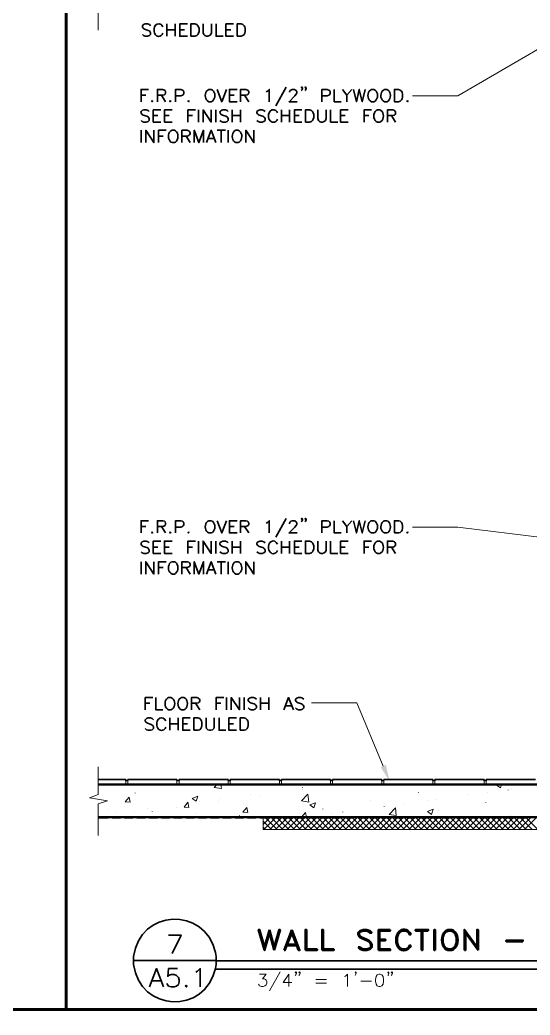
# Model space of a CAD drawing. Header units: inches. Extents: x 5 to 516, y -193 to 129.
# Drawn here: x 28.54 to 33.73, y -193.24 to -183.11 of the extents above; entities that cross this region are included whole.
import ezdxf

# ---------------------------------------------------------------- set-up
doc = ezdxf.new("R2010")
doc.units = ezdxf.units.IN
doc.header["$MEASUREMENT"] = 0
doc.layers.add('PDF7_Geometry', color=7, linetype='Continuous')
doc.layers.add('PDF7_Solid Fills', color=7, linetype='Continuous')

msp = doc.modelspace()

# ---------------------------------------------------------------- linework, layer by layer
at = {"layer": 'PDF7_Geometry', "lineweight": 15}
for points in [[(29.0124403, -193.1846735), (29.0124403, -170.736893)], [(29.3402172, -183.2168948), (29.3402172, -178.6735612), (29.4346616, -178.6446723), (29.2502172, -178.6113389), (29.3402172, -178.5791166), (29.3402172, -176.1846722)], [(34.7913285, -182.8402276), (32.9991061, -183.8857832), (32.537995, -183.8857832)], [(34.7691071, -188.4935619), (32.999107, -188.2757841), (32.5379958, -188.2757841)], [(32.240217, -190.7068955), (31.9713281, -190.062451), (31.5102169, -190.062451)], [(29.3402172, -191.4135623), (29.3402172, -191.09134), (29.4346616, -191.06134), (29.2502172, -191.0291178), (29.3402172, -190.9968956), (29.3402172, -190.7157845)], [(29.6202171, -190.8546732), (29.6202171, -190.8946732)], [(29.6413285, -190.8546732), (29.6413285, -190.8946732)], [(30.1413285, -190.8546732), (30.1413285, -190.8946732)], [(30.1624399, -190.8546732), (30.1624399, -190.8946732)], [(30.2024406, -190.8968954), (30.2024406, -190.8957843)], [(30.5946635, -190.9346732), (30.520219, -190.9235621), (30.5468857, -190.8946732)], [(30.5946638, -190.9346734), (30.5891083, -190.8946734)], [(30.66244, -190.8546732), (30.66244, -190.8946732)], [(30.6835514, -190.8546732), (30.6835514, -190.8946732)], [(31.1835514, -190.8546732), (31.1835514, -190.8946732)], [(31.2035506, -190.8546732), (31.2035506, -190.8946732)], [(31.6291058, -190.8991178), (31.6291058, -190.8980067)], [(31.7035506, -190.8546732), (31.7035506, -190.8946732)], [(31.724662, -190.8546732), (31.724662, -190.8946732)], [(31.8402174, -190.8968954), (31.8402174, -190.8957843)], [(32.224662, -190.8546732), (32.224662, -190.8946732)], [(32.2457734, -190.8546732), (32.2457734, -190.8946732)], [(32.7457735, -190.8546732), (32.7457735, -190.8946732)], [(32.7668849, -190.8546732), (32.7668849, -190.8946732)], [(33.2668849, -190.8546732), (33.2668849, -190.8946732)], [(33.2879963, -190.8546732), (33.2879963, -190.8946732)], [(33.4324399, -190.9291178), (33.3913288, -190.9002289), (33.4057733, -190.8946733)], [(33.4324416, -190.9291177), (33.4435527, -190.8946733)], [(33.610219, -190.8957844), (33.610219, -190.8946732)], [(29.7168855, -190.9813401), (29.7168855, -190.980229)], [(29.7202176, -190.9057845), (29.7202176, -190.9046734)], [(30.8935507, -190.9957845), (30.8935507, -190.9946734)], [(31.4835524, -191.0724511), (31.409108, -191.06134), (31.4746635, -190.9935622)], [(31.4191064, -190.9502288), (31.4191064, -190.9491177)], [(31.4202186, -190.9268956), (31.4202186, -190.9257845)], [(31.4835528, -191.0724512), (31.4746639, -190.9935623)], [(32.597996, -190.9780066), (32.597996, -190.9768955)], [(33.1124411, -191.0002288), (33.1124411, -190.9991177)], [(33.3024413, -190.9791177), (33.3024413, -190.9780066)], [(33.5113307, -190.9513399), (33.5113307, -190.9502288)], [(33.5446627, -190.9380066), (33.5446627, -190.9368954)], [(29.6657729, -191.0757846), (29.6157729, -191.0713401), (29.6557729, -191.0235623)], [(29.6657742, -191.0757844), (29.6557742, -191.0235622)], [(30.2635512, -191.1280066), (30.2135512, -191.1235622), (30.2535512, -191.0757844)], [(30.2635503, -191.1280068), (30.2535503, -191.0757845)], [(30.3691072, -191.0646734), (30.3691072, -191.0635623)], [(30.5591074, -191.0713401), (30.5591074, -191.070229)], [(30.5779967, -191.0368957), (30.5779967, -191.0357846)], [(30.9913291, -191.0091179), (30.9913291, -191.0080068)], [(31.5346635, -191.1302289), (31.4924413, -191.1024511), (31.5513302, -191.0802289)], [(31.5346618, -191.1302289), (31.5513285, -191.0802289)], [(32.112441, -191.06134), (32.112441, -191.0602289)], [(32.4602193, -191.0891177), (32.4602193, -191.0880066)], [(32.6913301, -191.0535622), (32.6913301, -191.0524511)], [(32.7757734, -191.0480066), (32.7757734, -191.0468955)], [(33.2846619, -191.0768955), (33.2846619, -191.0757843)], [(29.443552, -191.1524511), (29.443552, -191.1513399)], [(29.5268853, -191.1757846), (29.5268853, -191.1746735)], [(29.7102191, -191.1835623), (29.7102191, -191.1824512)], [(29.8435516, -191.1346734), (29.8435516, -191.1335623)], [(29.8891064, -191.17134), (29.8891064, -191.1702289)], [(30.1379965, -191.1246733), (30.1379965, -191.1235622)], [(30.3335509, -191.190229), (30.3335509, -191.1891179)], [(30.8613296, -191.180229), (30.8113296, -191.1757846), (30.8524407, -191.1280068)], [(30.8613287, -191.1802288), (30.8524398, -191.1280066)], [(31.409108, -191.2280066), (31.4502191, -191.1802289)], [(31.4579949, -191.2280066), (31.4502171, -191.1802289)], [(31.6268859, -191.1446733), (31.6268859, -191.1435622)], [(31.724662, -191.1857844), (31.724662, -191.1846733)], [(31.8302189, -191.1746732), (31.8302189, -191.1735621)], [(32.2513299, -191.1168955), (32.2513299, -191.1157844)], [(32.2635505, -191.112451), (32.2635505, -191.1113399)], [(32.3735513, -191.2102289), (32.2991069, -191.1991178), (32.3635513, -191.13134)], [(32.3735517, -191.210229), (32.3635517, -191.1313401)], [(32.7324401, -191.1980068), (32.6902179, -191.1691179), (32.7491068, -191.1468957)], [(32.7324407, -191.1980067), (32.7491073, -191.1468956)], [(32.797997, -191.1602288), (32.797997, -191.1591177)], [(29.3402172, -191.2380068), (29.4424394, -191.2380068)], [(29.4835526, -191.2380068), (29.566886, -191.2380068)], [(29.6091065, -191.2380068), (29.6924398, -191.2380068)], [(29.7335526, -191.2380068), (29.816886, -191.2380068)], [(29.8591065, -191.2380068), (29.9424398, -191.2380068)], [(29.9835527, -191.2380068), (30.066886, -191.2380068)], [(30.1091065, -191.2380068), (30.1924398, -191.2380068)], [(30.2335527, -191.2380068), (30.316886, -191.2380068)], [(30.3591065, -191.2380068), (30.4424399, -191.2380068)], [(30.4835527, -191.2380068), (30.566886, -191.2380068)], [(30.6091065, -191.2380068), (30.6924399, -191.2380068)], [(30.7335527, -191.2380068), (30.8168861, -191.2380068)], [(30.7791075, -191.2091177), (30.7791075, -191.2080066)], [(30.8591066, -191.2380068), (30.9424399, -191.2380068)], [(30.9835527, -191.2380068), (31.0668861, -191.2380068)], [(31.0179946, -191.2435621), (31.0235502, -191.2380066)], [(31.0179946, -191.3024512), (31.0824391, -191.2380067)], [(34.8513283, -192.1713401), (34.8513283, -191.3524511), (31.0179946, -191.3524511), (31.0179946, -191.2380067)], [(31.1024402, -191.3524511), (31.0179957, -191.2680067)], [(31.0268854, -191.3524511), (31.1413299, -191.2380067)], [(31.1613301, -191.3524511), (31.0468856, -191.2380067)], [(31.0857731, -191.3524511), (31.2002175, -191.2380067)], [(31.2202177, -191.3524511), (31.1057732, -191.2380067)], [(31.1091066, -191.2380068), (31.1924399, -191.2380068)], [(31.144663, -191.3524511), (31.2591074, -191.2380067)], [(31.2791076, -191.3524511), (31.1646631, -191.2380067)], [(31.2035506, -191.3524511), (31.317995, -191.2380067)], [(31.3379952, -191.3524511), (31.2235508, -191.2380067)], [(31.2335528, -191.2380068), (31.3168861, -191.2380068)], [(31.2624405, -191.3524511), (31.3768849, -191.2380067)], [(31.3968851, -191.3524511), (31.2824407, -191.2380067)], [(31.3213304, -191.3524511), (31.4357748, -191.2380067)], [(31.455775, -191.3524511), (31.3413305, -191.2380067)], [(31.3591066, -191.2380068), (31.4424399, -191.2380068)], [(31.380218, -191.3524511), (31.4946624, -191.2380067)], [(31.5146626, -191.3524511), (31.4002182, -191.2380067)], [(31.4391079, -191.3524511), (31.5535523, -191.2380067)], [(31.5735502, -191.3524511), (31.4591058, -191.2380067)], [(31.4835528, -191.2380068), (31.5668861, -191.2380068)], [(31.4979955, -191.3524511), (31.61244, -191.2380067)], [(31.6324401, -191.3524511), (31.5179957, -191.2380067)], [(31.5568854, -191.3524511), (31.6713298, -191.2380067)], [(31.69133, -191.3524511), (31.5768856, -191.2380067)], [(31.6091066, -191.2380068), (31.69244, -191.2380068)], [(31.615773, -191.3524511), (31.7302175, -191.2380067)], [(31.7502177, -191.3524511), (31.6357732, -191.2380067)], [(31.6746629, -191.3524511), (31.7891074, -191.2380067)], [(31.8091075, -191.3524511), (31.6946631, -191.2380067)], [(31.7335528, -191.3524511), (31.8491084, -191.2380067)], [(31.7335528, -191.2380068), (31.8168861, -191.2380068)], [(31.8679952, -191.3524511), (31.7535507, -191.2380067)], [(31.7924404, -191.3524511), (31.907996, -191.2380067)], [(31.9268851, -191.3524511), (31.8124406, -191.2380067)], [(31.851328, -191.3524511), (31.9668836, -191.2380067)], [(31.8591066, -191.2380068), (31.94244, -191.2380068)], [(31.9857727, -191.3524511), (31.8713282, -191.2380067)], [(31.9102179, -191.3524511), (32.0257735, -191.2380067)], [(32.0446626, -191.3524511), (31.9302181, -191.2380067)], [(31.9691078, -191.3524511), (32.0846634, -191.2380067)], [(31.9835528, -191.2380068), (32.0668862, -191.2380068)], [(32.1035525, -191.3524511), (31.989108, -191.2380067)], [(32.0291076, -191.3524511), (32.1435521, -191.2380067)], [(32.1624401, -191.3524511), (32.0479956, -191.2380067)], [(32.0879953, -191.3524511), (32.2024397, -191.2380067)], [(32.22133, -191.3524511), (32.1068855, -191.2380067)], [(32.1091067, -191.2380068), (32.19244, -191.2380068)], [(32.1468852, -191.3524511), (32.2613296, -191.2380067)], [(32.2802176, -191.3524511), (32.1657732, -191.2380067)], [(32.2057751, -191.3524511), (32.3202195, -191.2380067)], [(32.3402174, -191.3524511), (32.2246619, -191.2380067)], [(32.2335528, -191.2380068), (32.3168862, -191.2380068)], [(32.2646627, -191.3524511), (32.3791071, -191.2380067)], [(32.3991073, -191.3524511), (32.2835518, -191.2380067)], [(32.3235503, -191.3524511), (32.4379948, -191.2380067)], [(32.4579949, -191.3524511), (32.4291061, -191.3246733), (32.3424394, -191.2380067)], [(32.3591067, -191.2380068), (32.44244, -191.2380068)], [(32.3824402, -191.3524511), (32.4968847, -191.2380067)], [(32.5168848, -191.3524511), (32.429107, -191.2657844), (32.4013293, -191.2380067)], [(32.4413301, -191.3524511), (32.5557745, -191.2380067)], [(32.5757747, -191.3524511), (32.4602192, -191.2380067)], [(32.4835529, -191.2380068), (32.5668862, -191.2380068)], [(32.5002177, -191.3524511), (32.6146622, -191.2380067)], [(32.6346623, -191.3524511), (32.5202179, -191.2380067)], [(32.5591076, -191.3524511), (32.6735521, -191.2380067)], [(32.6935522, -191.3524511), (32.6791078, -191.3391178), (32.5791078, -191.2380067)], [(32.6091067, -191.2380068), (32.69244, -191.2380068)], [(32.6179952, -191.3524511), (32.7324397, -191.2380067)], [(32.7524399, -191.3524511), (32.6791065, -191.2802289), (32.6379954, -191.2380067)], [(32.6768851, -191.3524511), (32.7913296, -191.2380067)], [(32.8113298, -191.3524511), (32.6968853, -191.2380067)], [(32.7335529, -191.2380068), (32.8179973, -191.2380068)], [(32.7357727, -191.3524511), (32.8502172, -191.2380067)], [(32.8702174, -191.3524511), (32.7557729, -191.2380067)], [(32.7946626, -191.3524511), (32.9091071, -191.2380067)], [(32.9291073, -191.3524511), (32.8146628, -191.2380067)], [(32.8535525, -191.3524511), (32.967997, -191.2380067)], [(32.8591067, -191.2380068), (32.9424401, -191.2380068)], [(32.9879972, -191.3524511), (32.8735527, -191.2380067)], [(32.9124401, -191.3524511), (33.0268846, -191.2380067)], [(33.0468848, -191.3524511), (32.9324403, -191.2380067)], [(32.97133, -191.3524511), (33.0857745, -191.2380067)], [(32.9846628, -191.2380068), (33.0679962, -191.2380068)], [(33.1057747, -191.3524511), (32.9913302, -191.2380067)], [(33.0302177, -191.3524511), (33.1446621, -191.2380067)], [(33.1646623, -191.3524511), (33.0502178, -191.2380067)], [(33.0891076, -191.3524511), (33.203552, -191.2380067)], [(33.1091067, -191.2380068), (33.1924401, -191.2380068)], [(33.2235522, -191.3524511), (33.1091077, -191.2380067)], [(33.1479952, -191.3524511), (33.2635507, -191.2380067)], [(33.2824398, -191.3524511), (33.1679954, -191.2380067)], [(33.2068851, -191.3524511), (33.3224406, -191.2380067)], [(33.3413297, -191.3524511), (33.2268853, -191.2380067)], [(33.2346628, -191.2380068), (33.3179962, -191.2380068)], [(33.265775, -191.3524511), (33.3813305, -191.2380067)], [(33.4002196, -191.3524511), (33.2857751, -191.2380067)], [(33.3246626, -191.3524511), (33.4402181, -191.2380067)], [(33.4591072, -191.3524511), (33.3446628, -191.2380067)], [(33.3591068, -191.2380068), (33.4424401, -191.2380068)], [(33.3835525, -191.3524511), (33.499108, -191.2380067)], [(33.5179948, -191.3524511), (33.4035504, -191.2380067)], [(33.4435523, -191.3524511), (33.5579968, -191.2380067)], [(33.5768847, -191.3524511), (33.4624403, -191.2380067)], [(33.4846629, -191.2380068), (33.5679962, -191.2380068)], [(33.5024399, -191.3524511), (33.6168844, -191.2380067)], [(33.6357746, -191.3524511), (33.5213302, -191.2380067)], [(33.534662, -191.2146733), (33.534662, -191.2135622)], [(33.5613298, -191.3524511), (33.6757743, -191.2380067)], [(33.6946623, -191.3524511), (33.5802178, -191.2380067)], [(33.6091068, -191.2380068), (33.6924401, -191.2380068)], [(33.6202174, -191.3524511), (33.7346619, -191.2380067)], [(33.7546621, -191.3524511), (33.6391065, -191.2380067)], [(33.6791073, -191.3524511), (33.7935518, -191.2380067)], [(33.813552, -191.3524511), (33.6979964, -191.2380067)], [(31.0435526, -191.3524511), (31.017997, -191.3268956)], [(31.19133, -192.8013402), (31.0835522, -192.9924514)], [(31.3579967, -192.8080069), (31.35133, -192.8135625), (31.3457744, -192.8080069), (31.35133, -192.8013402), (31.3579967, -192.8080069), (31.3579967, -192.819118), (31.35133, -192.8313402), (31.3457744, -192.8368958)], [(31.3935508, -192.8080069), (31.3879952, -192.8135625), (31.3813286, -192.8080069), (31.3879952, -192.8013402), (31.3935508, -192.8080069), (31.3935508, -192.819118), (31.3879952, -192.8313402), (31.3813286, -192.8368958)], [(31.9646636, -192.8080069), (31.959108, -192.8135625), (31.9535524, -192.8080069), (31.959108, -192.8013402), (31.9646636, -192.8080069), (31.9646636, -192.819118), (31.959108, -192.8313402), (31.9535524, -192.8368958)], [(32.2979969, -192.8080069), (32.2924414, -192.8135625), (32.2868858, -192.8080069), (32.2924414, -192.8013402), (32.2979969, -192.8080069), (32.2979969, -192.819118), (32.2924414, -192.8313402), (32.2868858, -192.8368958)], [(32.333551, -192.8080069), (32.3279955, -192.8135625), (32.3224399, -192.8080069), (32.3279955, -192.8013402), (32.333551, -192.8080069), (32.333551, -192.819118), (32.3279955, -192.8313402), (32.3224399, -192.8368958)], [(30.9824405, -192.8257845), (31.0479961, -192.8257845), (31.0124405, -192.8724512), (31.0302183, -192.8724512), (31.0424405, -192.8791179), (31.0479961, -192.8846734), (31.0546628, -192.9024512), (31.0546628, -192.9146734), (31.0479961, -192.9324512), (31.036885, -192.9446734), (31.0179961, -192.950229), (31.0002183, -192.950229), (30.9824405, -192.9446734), (30.976885, -192.9380068), (30.9713294, -192.9268956)], [(31.2802175, -192.950229), (31.2802175, -192.8257845), (31.2213286, -192.9091179), (31.3102175, -192.9091179)], [(31.5546633, -192.879118), (31.6613299, -192.879118)], [(31.5546633, -192.9146735), (31.6613299, -192.9146735)], [(31.8457738, -192.849118), (31.8579961, -192.8435625), (31.8757739, -192.8257847), (31.8757739, -192.9502292)], [(32.0124405, -192.8968956), (32.1202183, -192.8968956)]]:
    msp.add_lwpolyline(points, dxfattribs=at)
at = {"layer": 'PDF7_Geometry', "lineweight": 60}
msp.add_lwpolyline([(29.0124403, -193.1846747), (29.0124403, -170.7368941)], close=True, dxfattribs=at)
at = {"layer": 'PDF7_Geometry', "lineweight": 35}
for points in [[(29.8724415, -183.172451), (29.8602193, -183.1602288), (29.8424415, -183.1546732), (29.8179971, -183.1546732), (29.8002193, -183.1602288), (29.7891082, -183.172451), (29.7891082, -183.1835621), (29.7946637, -183.1957843), (29.8002193, -183.2013399), (29.8124415, -183.2080066), (29.8479971, -183.2202288), (29.8602193, -183.2257843), (29.8657749, -183.2313399), (29.8724415, -183.2435621), (29.8724415, -183.2613399), (29.8602193, -183.2735621), (29.8424415, -183.2791177), (29.8179971, -183.2791177), (29.8002193, -183.2735621), (29.7891082, -183.2613399)], [(29.9135521, -183.1835617), (29.9079965, -183.2013394), (29.9079965, -183.2313395)], [(29.9968854, -183.1835617), (29.9913299, -183.1724506), (29.9791077, -183.1602283)], [(30.0391082, -183.1546728), (30.0391082, -183.2791173)], [(30.1224416, -183.1546728), (30.1224416, -183.2791173)], [(30.2468852, -183.2791167), (30.1702185, -183.2791167), (30.1702185, -183.1546723), (30.2468852, -183.1546723)], [(30.4079957, -183.1546728), (30.4079957, -183.2435617), (30.4135512, -183.2613395), (30.4257735, -183.2735617), (30.4435512, -183.2791173), (30.4557735, -183.2791173), (30.4735512, -183.2735617), (30.4857735, -183.2613395), (30.491329, -183.2435617), (30.491329, -183.1546728)], [(30.5391083, -183.1546728), (30.5391083, -183.2791173), (30.6102194, -183.2791173)], [(30.7179964, -183.2791167), (30.6402186, -183.2791167), (30.6402186, -183.1546723), (30.7179964, -183.1546723)], [(29.9791077, -183.2735617), (29.9913299, -183.2613395), (29.9968854, -183.2491172)], [(30.0391082, -183.2135616), (30.1224416, -183.2135616)], [(30.1702185, -183.2135616), (30.2168852, -183.2135616)], [(30.6402186, -183.2135616), (30.6879964, -183.2135616)], [(31.2524397, -183.796895), (31.1457731, -183.986895)], [(31.4191064, -183.8024503), (31.4135509, -183.809117), (31.4068842, -183.8024503), (31.4135509, -183.7968947), (31.4191064, -183.8024503), (31.4191064, -183.8146725), (31.4135509, -183.8268947), (31.4068842, -183.8324503)], [(31.4546628, -183.8024503), (31.4491072, -183.809117), (31.4435517, -183.8024503), (31.4491072, -183.7968947), (31.4546628, -183.8024503), (31.4546628, -183.8146725), (31.4491072, -183.8268947), (31.4435517, -183.8324503)], [(29.7757731, -183.9457835), (29.7757731, -183.8202279), (29.8524398, -183.8202279)], [(29.7757731, -183.8802283), (29.8235509, -183.8802283)], [(29.9424398, -183.9457835), (29.9424398, -183.8202279), (29.9957732, -183.8202279), (30.0135509, -183.8268946), (30.0202176, -183.8324501), (30.0257732, -183.8446723), (30.0257732, -183.8557834), (30.0202176, -183.8680057), (30.0135509, -183.8746723), (29.9957732, -183.8802279), (29.9424398, -183.8802279)], [(29.9835527, -183.8802283), (30.0257749, -183.9457839)], [(30.1268858, -183.9457835), (30.1268858, -183.8202279), (30.1802192, -183.8202279), (30.1979969, -183.8268946), (30.2046636, -183.8324501), (30.2102192, -183.8446723), (30.2102192, -183.8624501), (30.2046636, -183.8746723), (30.1979969, -183.8802279), (30.1802192, -183.8857835), (30.1268858, -183.8857835)], [(30.5024411, -183.8268951), (30.4902189, -183.8202285), (30.4668856, -183.8202285), (30.4546633, -183.8268951), (30.4424411, -183.8380063)], [(30.5502189, -183.8202285), (30.5968856, -183.945784), (30.6446634, -183.8202285)], [(30.7524406, -183.9457835), (30.6746628, -183.9457835), (30.6746628, -183.8202279), (30.7524406, -183.8202279)], [(30.6746628, -183.8802283), (30.7224406, -183.8802283)], [(30.7879961, -183.9457835), (30.7879961, -183.8202279), (30.8413294, -183.8202279), (30.8591072, -183.8268946), (30.8657739, -183.8324501), (30.8713294, -183.8446723), (30.8713294, -183.8557834), (30.8657739, -183.8680057), (30.8591072, -183.8746723), (30.8413294, -183.8802279), (30.7879961, -183.8802279)], [(30.8291066, -183.8802283), (30.8713289, -183.9457839)], [(31.050219, -183.8446731), (31.0624412, -183.8380064), (31.080219, -183.8202286), (31.080219, -183.9457842)], [(31.2879961, -183.8502284), (31.2879961, -183.8446728), (31.2946628, -183.8324506), (31.3002183, -183.8268951), (31.3124406, -183.8202284), (31.3357739, -183.8202284), (31.3479961, -183.8268951), (31.3535517, -183.8324506), (31.3602183, -183.8446728), (31.3602183, -183.8557839), (31.3535517, -183.8680062), (31.3413295, -183.8857839), (31.2824406, -183.945784), (31.3657739, -183.945784)], [(31.615773, -183.9457835), (31.615773, -183.8202279), (31.6691064, -183.8202279), (31.6868841, -183.8268946), (31.6935508, -183.8324501), (31.6991064, -183.8446723), (31.6991064, -183.8624501), (31.6935508, -183.8746723), (31.6868841, -183.8802279), (31.6691064, -183.8857835), (31.615773, -183.8857835)], [(31.7413291, -183.8202285), (31.7413291, -183.945784), (31.8124402, -183.945784)], [(31.8246625, -183.8202285), (31.8713291, -183.8802285), (31.8713291, -183.945784)], [(31.9191065, -183.8202285), (31.8713287, -183.8802285)], [(31.9368858, -183.8202285), (31.9668858, -183.945784), (31.9968858, -183.8202285), (32.0268858, -183.945784), (32.0568858, -183.8202285)], [(32.1579973, -183.8268951), (32.145775, -183.8202285), (32.1224417, -183.8202285), (32.1102195, -183.8268951), (32.0979973, -183.8380063)], [(32.2891076, -183.8268951), (32.2768854, -183.8202285), (32.253552, -183.8202285), (32.2413298, -183.8268951), (32.2291076, -183.8380063)], [(30.4668856, -183.945784), (30.4902189, -183.945784), (30.5024411, -183.9391174)], [(32.1224417, -183.945784), (32.145775, -183.945784), (32.1579973, -183.9391174)], [(32.253552, -183.945784), (32.2768854, -183.945784), (32.2891076, -183.9391174)], [(29.7868843, -184.076895), (29.7991065, -184.0824505), (29.834662, -184.0946728), (29.8468843, -184.1002283), (29.8524398, -184.106895), (29.8591065, -184.1180061), (29.8591065, -184.1357839), (29.8468843, -184.1480061), (29.8291065, -184.1535617), (29.8057731, -184.1535617), (29.7868843, -184.1480061), (29.7757731, -184.1357839)], [(29.8591065, -184.046895), (29.8468843, -184.0346728), (29.8291065, -184.0291172)], [(29.9779971, -184.1535618), (29.9002193, -184.1535618), (29.9002193, -184.0291174), (29.9779971, -184.0291174)], [(29.9002193, -184.0880056), (29.9479971, -184.0880056)], [(30.0913281, -184.1535618), (30.0135503, -184.1535618), (30.0135503, -184.0291174), (30.0913281, -184.0291174)], [(30.0135503, -184.0880056), (30.0613281, -184.0880056)], [(30.2524397, -184.1535618), (30.2524397, -184.0291174), (30.3291063, -184.0291174)], [(30.2524397, -184.0880056), (30.2991063, -184.0880056)], [(30.3591065, -184.0291168), (30.3591065, -184.1535613)], [(30.4068835, -184.1535618), (30.4068835, -184.0291174), (30.4902168, -184.1535618), (30.4902168, -184.0291174)], [(30.5379961, -184.0291168), (30.5379961, -184.1535613)], [(30.5913289, -184.076895), (30.6035511, -184.0824505), (30.6391066, -184.0946728), (30.6513289, -184.1002283), (30.6568844, -184.106895), (30.66244, -184.1180061), (30.66244, -184.1357839), (30.6513289, -184.1480061), (30.6335511, -184.1535617), (30.6091066, -184.1535617), (30.5913289, -184.1480061), (30.5791066, -184.1357839)], [(30.66244, -184.046895), (30.6513289, -184.0346728), (30.6335511, -184.0291172)], [(30.7046627, -184.0291168), (30.7046627, -184.1535613)], [(30.7046627, -184.0880056), (30.7879961, -184.0880056)], [(30.7879961, -184.0291168), (30.7879961, -184.1535613)], [(31.0379961, -184.046895), (31.0257739, -184.0346728), (31.0079961, -184.0291172), (30.9846628, -184.0291172), (30.966885, -184.0346728), (30.9546628, -184.046895), (30.9546628, -184.0591172), (30.9602183, -184.0702283), (30.966885, -184.076895), (30.9779961, -184.0824505), (31.0146628, -184.0946728), (31.0257739, -184.1002283), (31.0324405, -184.106895), (31.0379961, -184.1180061), (31.0379961, -184.1357839), (31.0257739, -184.1480061), (31.0079961, -184.1535617), (30.9846628, -184.1535617), (30.966885, -184.1480061), (30.9546628, -184.1357839)], [(31.0802189, -184.0591178), (31.0735522, -184.0768956), (31.0735522, -184.1068956)], [(31.1635522, -184.0591178), (31.1568855, -184.0468956), (31.1457744, -184.0346734)], [(31.2046628, -184.0291168), (31.2046628, -184.1535613)], [(31.2046628, -184.0880056), (31.2879961, -184.0880056)], [(31.2879961, -184.0291168), (31.2879961, -184.1535613)], [(31.4135509, -184.1535618), (31.3357731, -184.1535618), (31.3357731, -184.0291174), (31.4135509, -184.0291174)], [(31.3357731, -184.0880056), (31.3835509, -184.0880056)], [(31.5735502, -184.0291168), (31.5735502, -184.1180057), (31.5802169, -184.1357835), (31.5924391, -184.1480057), (31.6102169, -184.1535613), (31.621328, -184.1535613), (31.6391058, -184.1480057), (31.651328, -184.1357835), (31.6579947, -184.1180057), (31.6579947, -184.0291168)], [(31.7046628, -184.0291168), (31.7046628, -184.1535613), (31.776885, -184.1535613)], [(31.8835521, -184.1535618), (31.8068854, -184.1535618), (31.8068854, -184.0291174), (31.8835521, -184.0291174)], [(31.8068854, -184.0880056), (31.8535521, -184.0880056)], [(32.0446626, -184.1535618), (32.0446626, -184.0291174), (32.1224404, -184.0291174)], [(32.0446626, -184.0880056), (32.0924404, -184.0880056)], [(32.2168849, -184.0346724), (32.2057738, -184.0291168), (32.1813293, -184.0291168), (32.1691071, -184.0346724), (32.157996, -184.0468946)], [(32.2824397, -184.1535618), (32.2824397, -184.0291174), (32.3368842, -184.0291174), (32.354662, -184.0346729), (32.3602175, -184.0413396), (32.3657731, -184.0524507), (32.3657731, -184.0646729), (32.3602175, -184.0768952), (32.354662, -184.0824507), (32.3368842, -184.0880063), (32.2824397, -184.0880063)], [(32.3246625, -184.0880056), (32.3657736, -184.1535611)], [(31.1457744, -184.1480067), (31.1568855, -184.1357845), (31.1635522, -184.1246734)], [(32.1813293, -184.1535613), (32.2057738, -184.1535613), (32.2168849, -184.1480057)], [(29.7757731, -184.2368952), (29.7757731, -184.3624507)], [(29.8235501, -184.3624502), (29.8235501, -184.2368946), (29.9068834, -184.3624502), (29.9068834, -184.2368946)], [(29.9546627, -184.3624502), (29.9546627, -184.2368946), (30.0313293, -184.2368946)], [(29.9546627, -184.296895), (30.0013293, -184.296895)], [(30.126885, -184.2435618), (30.1146628, -184.2368952), (30.0913294, -184.2368952), (30.0791072, -184.2435618), (30.066885, -184.2557841)], [(30.1924398, -184.3624502), (30.1924398, -184.2368946), (30.2457732, -184.2368946), (30.263551, -184.2435613), (30.2702176, -184.2491168), (30.2757732, -184.261339), (30.2757732, -184.2735613), (30.2702176, -184.2846724), (30.263551, -184.291339), (30.2457732, -184.2968946), (30.1924398, -184.2968946)], [(30.2335527, -184.296895), (30.2757749, -184.3624506)], [(30.3179959, -184.3624502), (30.3179959, -184.2368946), (30.3646626, -184.3624502), (30.4124404, -184.2368946), (30.4124404, -184.3624502)], [(30.4424399, -184.3624502), (30.4902176, -184.2368946), (30.5379954, -184.3624502)], [(30.5502189, -184.2368952), (30.6335523, -184.2368952)], [(30.5913295, -184.2368952), (30.5913295, -184.3624507)], [(30.66244, -184.2368952), (30.66244, -184.3624507)], [(30.7757724, -184.2435618), (30.7646613, -184.2368952), (30.7402168, -184.2368952), (30.7279946, -184.2435618), (30.7168835, -184.2557841)], [(30.8413295, -184.3624502), (30.8413295, -184.2368946), (30.9246628, -184.3624502), (30.9246628, -184.2368946)], [(30.0913294, -184.3624507), (30.1146628, -184.3624507), (30.126885, -184.3568952)], [(30.4602192, -184.3213396), (30.5202192, -184.3213396)], [(30.7402168, -184.3624507), (30.7646613, -184.3624507), (30.7757724, -184.3568952)], [(29.7757731, -188.3346727), (29.7757731, -188.2102282), (29.8524398, -188.2102282)], [(29.9424398, -188.3346727), (29.9424398, -188.2102282), (29.9957732, -188.2102282), (30.0135509, -188.2157838), (30.0202176, -188.2224505), (30.0257732, -188.2335616), (30.0257732, -188.2457838), (30.0202176, -188.258006), (30.0135509, -188.2635616), (29.9957732, -188.2691171), (29.9424398, -188.2691171)], [(30.1268858, -188.3346727), (30.1268858, -188.2102282), (30.1802192, -188.2102282), (30.1979969, -188.2157838), (30.2046636, -188.2224505), (30.2102192, -188.2335616), (30.2102192, -188.2513394), (30.2046636, -188.2635616), (30.1979969, -188.2691171), (30.1802192, -188.2757838), (30.1268858, -188.2757838)], [(30.5024411, -188.2157843), (30.4902189, -188.2102288), (30.4668856, -188.2102288), (30.4546633, -188.2157843), (30.4424411, -188.2280066)], [(30.5502189, -188.2102288), (30.5968856, -188.3346732), (30.6446634, -188.2102288)], [(30.7524406, -188.3346727), (30.6746628, -188.3346727), (30.6746628, -188.2102282), (30.7524406, -188.2102282)], [(30.7879961, -188.3346727), (30.7879961, -188.2102282), (30.8413294, -188.2102282), (30.8591072, -188.2157838), (30.8657739, -188.2224505), (30.8713294, -188.2335616), (30.8713294, -188.2457838), (30.8657739, -188.258006), (30.8591072, -188.2635616), (30.8413294, -188.2691171), (30.7879961, -188.2691171)], [(31.050219, -188.2335623), (31.0624412, -188.2280067), (31.080219, -188.210229), (31.080219, -188.3346734)], [(31.2524397, -188.1857842), (31.1457731, -188.3768953)], [(31.2879961, -188.2402287), (31.2879961, -188.233562), (31.2946628, -188.2224509), (31.3002183, -188.2157843), (31.3124406, -188.2102287), (31.3357739, -188.2102287), (31.3479961, -188.2157843), (31.3535517, -188.2224509), (31.3602183, -188.233562), (31.3602183, -188.2457843), (31.3535517, -188.2580065), (31.3413295, -188.2757843), (31.2824406, -188.3346731), (31.3657739, -188.3346731)], [(31.4191064, -188.1924506), (31.4135509, -188.1980062), (31.4068842, -188.1924506), (31.4135509, -188.1857839), (31.4191064, -188.1924506), (31.4191064, -188.2035617), (31.4135509, -188.2157839), (31.4068842, -188.2224506)], [(31.4546628, -188.1924506), (31.4491072, -188.1980062), (31.4435517, -188.1924506), (31.4491072, -188.1857839), (31.4546628, -188.1924506), (31.4546628, -188.2035617), (31.4491072, -188.2157839), (31.4435517, -188.2224506)], [(31.615773, -188.3346727), (31.615773, -188.2102282), (31.6691064, -188.2102282), (31.6868841, -188.2157838), (31.6935508, -188.2224505), (31.6991064, -188.2335616), (31.6991064, -188.2513394), (31.6935508, -188.2635616), (31.6868841, -188.2691171), (31.6691064, -188.2757838), (31.615773, -188.2757838)], [(31.7413291, -188.2102288), (31.7413291, -188.3346732), (31.8124402, -188.3346732)], [(31.8246625, -188.2102288), (31.8713291, -188.2691177), (31.8713291, -188.3346732)], [(31.9191065, -188.2102288), (31.8713287, -188.2691177)], [(31.9368858, -188.2102288), (31.9668858, -188.3346732), (31.9968858, -188.2102288), (32.0268858, -188.3346732), (32.0568858, -188.2102288)], [(32.1579973, -188.2157843), (32.145775, -188.2102288), (32.1224417, -188.2102288), (32.1102195, -188.2157843), (32.0979973, -188.2280066)], [(32.2891076, -188.2157843), (32.2768854, -188.2102288), (32.253552, -188.2102288), (32.2413298, -188.2157843), (32.2291076, -188.2280066)], [(29.7757731, -188.2691175), (29.8235509, -188.2691175)], [(29.9835527, -188.2691175), (30.0257749, -188.3346731)], [(30.4668856, -188.3346732), (30.4902189, -188.3346732), (30.5024411, -188.3291177)], [(30.6746628, -188.2691175), (30.7224406, -188.2691175)], [(30.8291066, -188.2691175), (30.8713289, -188.3346731)], [(32.1224417, -188.3346732), (32.145775, -188.3346732), (32.1579973, -188.3291177)], [(32.253552, -188.3346732), (32.2768854, -188.3346732), (32.2891076, -188.3291177)], [(29.8591065, -188.4357842), (29.8468843, -188.4246731), (29.8291065, -188.4180064), (29.8057731, -188.4180064), (29.7868843, -188.4246731), (29.7757731, -188.4357842), (29.7757731, -188.4480064), (29.7813287, -188.4602287), (29.7868843, -188.4657842), (29.7991065, -188.4724509), (29.834662, -188.483562), (29.8468843, -188.4902287), (29.8524398, -188.4957842), (29.8591065, -188.5080065), (29.8591065, -188.5257842), (29.8468843, -188.5380065), (29.8291065, -188.543562), (29.8057731, -188.543562), (29.7868843, -188.5380065), (29.7757731, -188.5257842)], [(29.9779971, -188.5435621), (29.9002193, -188.5435621), (29.9002193, -188.4180066), (29.9779971, -188.4180066)], [(30.0913281, -188.5435621), (30.0135503, -188.5435621), (30.0135503, -188.4180066), (30.0913281, -188.4180066)], [(30.2524397, -188.5435621), (30.2524397, -188.4180066), (30.3291063, -188.4180066)], [(30.3591065, -188.418006), (30.3591065, -188.5435616)], [(30.4068835, -188.5435621), (30.4068835, -188.4180066), (30.4902168, -188.5435621), (30.4902168, -188.4180066)], [(30.5379961, -188.418006), (30.5379961, -188.5435616)], [(30.66244, -188.4357842), (30.6513289, -188.4246731), (30.6335511, -188.4180064), (30.6091066, -188.4180064), (30.5913289, -188.4246731), (30.5791066, -188.4357842), (30.5791066, -188.4480064), (30.5857733, -188.4602287), (30.5913289, -188.4657842), (30.6035511, -188.4724509), (30.6391066, -188.483562), (30.6513289, -188.4902287), (30.6568844, -188.4957842), (30.66244, -188.5080065), (30.66244, -188.5257842), (30.6513289, -188.5380065), (30.6335511, -188.543562), (30.6091066, -188.543562), (30.5913289, -188.5380065), (30.5791066, -188.5257842)], [(30.7046627, -188.418006), (30.7046627, -188.5435616)], [(30.7879961, -188.418006), (30.7879961, -188.5435616)], [(31.0379961, -188.4357842), (31.0257739, -188.4246731), (31.0079961, -188.4180064), (30.9846628, -188.4180064), (30.966885, -188.4246731), (30.9546628, -188.4357842), (30.9546628, -188.4480064), (30.9602183, -188.4602287), (30.966885, -188.4657842), (30.9779961, -188.4724509), (31.0146628, -188.483562), (31.0257739, -188.4902287), (31.0324405, -188.4957842), (31.0379961, -188.5080065), (31.0379961, -188.5257842), (31.0257739, -188.5380065), (31.0079961, -188.543562), (30.9846628, -188.543562), (30.966885, -188.5380065), (30.9546628, -188.5257842)], [(31.2046628, -188.418006), (31.2046628, -188.5435616)], [(31.2879961, -188.418006), (31.2879961, -188.5435616)], [(31.4135509, -188.5435621), (31.3357731, -188.5435621), (31.3357731, -188.4180066), (31.4135509, -188.4180066)], [(31.5735502, -188.418006), (31.5735502, -188.508006), (31.5802169, -188.5257838), (31.5924391, -188.538006), (31.6102169, -188.5435616), (31.621328, -188.5435616), (31.6391058, -188.538006), (31.651328, -188.5257838), (31.6579947, -188.508006), (31.6579947, -188.418006)], [(31.7046628, -188.418006), (31.7046628, -188.5435616), (31.776885, -188.5435616)], [(31.8835521, -188.5435621), (31.8068854, -188.5435621), (31.8068854, -188.4180066), (31.8835521, -188.4180066)], [(32.0446626, -188.5435621), (32.0446626, -188.4180066), (32.1224404, -188.4180066)], [(32.2168849, -188.4246727), (32.2057738, -188.418006), (32.1813293, -188.418006), (32.1691071, -188.4246727), (32.157996, -188.4357838)], [(32.2824397, -188.5435621), (32.2824397, -188.4180066), (32.3368842, -188.4180066), (32.354662, -188.4246732), (32.3602175, -188.4302288), (32.3657731, -188.442451), (32.3657731, -188.4546732), (32.3602175, -188.4657844), (32.354662, -188.472451), (32.3368842, -188.4780066), (32.2824397, -188.4780066)], [(29.9002193, -188.4780064), (29.9479971, -188.4780064)], [(30.0135503, -188.4780064), (30.0613281, -188.4780064)], [(30.2524397, -188.4780064), (30.2991063, -188.4780064)], [(30.7046627, -188.4780064), (30.7879961, -188.4780064)], [(31.1457744, -188.5380065), (31.1568855, -188.5257843), (31.1635522, -188.5135621)], [(31.2046628, -188.4780064), (31.2879961, -188.4780064)], [(31.3357731, -188.4780064), (31.3835509, -188.4780064)], [(31.8068854, -188.4780064), (31.8535521, -188.4780064)], [(32.0446626, -188.4780064), (32.0924404, -188.4780064)], [(32.1813293, -188.5435616), (32.2057738, -188.5435616), (32.2168849, -188.538006)], [(32.3246625, -188.4780064), (32.3657736, -188.543562)], [(29.7757731, -188.6268955), (29.7757731, -188.7524511)], [(29.8235501, -188.752451), (29.8235501, -188.6268955), (29.9068834, -188.752451), (29.9068834, -188.6268955)], [(29.9546627, -188.752451), (29.9546627, -188.6268955), (30.0313293, -188.6268955)], [(30.126885, -188.632451), (30.1146628, -188.6268955), (30.0913294, -188.6268955), (30.0791072, -188.632451), (30.066885, -188.6446733)], [(30.1924398, -188.752451), (30.1924398, -188.6268955), (30.2457732, -188.6268955), (30.263551, -188.632451), (30.2702176, -188.6391177), (30.2757732, -188.6502288), (30.2757732, -188.662451), (30.2702176, -188.6746732), (30.263551, -188.6802288), (30.2457732, -188.6868955), (30.1924398, -188.6868955)], [(30.3179959, -188.752451), (30.3179959, -188.6268955), (30.3646626, -188.752451), (30.4124404, -188.6268955), (30.4124404, -188.752451)], [(30.4424399, -188.752451), (30.4902176, -188.6268955), (30.5379954, -188.752451)], [(30.5502189, -188.6268955), (30.6335523, -188.6268955)], [(30.5913295, -188.6268955), (30.5913295, -188.7524511)], [(30.66244, -188.6268955), (30.66244, -188.7524511)], [(30.7757724, -188.632451), (30.7646613, -188.6268955), (30.7402168, -188.6268955), (30.7279946, -188.632451), (30.7168835, -188.6446733)], [(30.8413295, -188.752451), (30.8413295, -188.6268955), (30.9246628, -188.752451), (30.9246628, -188.6268955)], [(29.9546627, -188.6868953), (30.0013293, -188.6868953)], [(30.0913294, -188.7524511), (30.1146628, -188.7524511), (30.126885, -188.7457844)], [(30.2335527, -188.6868953), (30.2757749, -188.7524509)], [(30.4602192, -188.7102288), (30.5202192, -188.7102288)], [(30.7402168, -188.7524511), (30.7646613, -188.7524511), (30.7757724, -188.7457844)], [(29.8191058, -190.133562), (29.8191058, -190.0091175), (29.8957725, -190.0091175)], [(29.8191058, -190.0680066), (29.8657725, -190.0680066)], [(29.9257727, -190.0091178), (29.9257727, -190.1335623), (29.9968838, -190.1335623)], [(30.0924408, -190.0146734), (30.0802186, -190.0091178), (30.0568853, -190.0091178), (30.044663, -190.0146734), (30.0335519, -190.0268956)], [(30.2235511, -190.0146734), (30.2113289, -190.0091178), (30.1879956, -190.0091178), (30.1757734, -190.0146734), (30.1635511, -190.0268956)], [(30.2891082, -190.133562), (30.2891082, -190.0091175), (30.3424416, -190.0091175), (30.3602193, -190.0146731), (30.366886, -190.0213398), (30.3724416, -190.0324509), (30.3724416, -190.0446731), (30.366886, -190.0568953), (30.3602193, -190.0624509), (30.3424416, -190.0680064), (30.2891082, -190.0680064)], [(30.3313287, -190.0680066), (30.3724399, -190.1335621)], [(30.5391083, -190.133562), (30.5391083, -190.0091175), (30.616886, -190.0091175)], [(30.5391083, -190.0680066), (30.586886, -190.0680066)], [(30.646885, -190.0091178), (30.646885, -190.1335623)], [(30.6935521, -190.133562), (30.6935521, -190.0091175), (30.7779965, -190.133562), (30.7779965, -190.0091175)], [(30.8246624, -190.0091178), (30.8246624, -190.1335623)], [(30.9502185, -190.0268954), (30.9379963, -190.0146732), (30.9202185, -190.0091176), (30.8968852, -190.0091176), (30.8791074, -190.0146732), (30.8668852, -190.0268954), (30.8668852, -190.0391177), (30.8724407, -190.0502288), (30.8791074, -190.0568954), (30.8902185, -190.062451), (30.9268852, -190.0746732), (30.9379963, -190.0802288), (30.9446629, -190.0868954), (30.9502185, -190.0980065), (30.9502185, -190.1157843), (30.9379963, -190.1280065), (30.9202185, -190.1335621), (30.8968852, -190.1335621), (30.8791074, -190.1280065), (30.8668852, -190.1157843)], [(30.9913291, -190.0091178), (30.9913291, -190.1335623)], [(30.9913291, -190.0680066), (31.0757735, -190.0680066)], [(31.0757746, -190.0091178), (31.0757746, -190.1335623)], [(31.2302184, -190.133562), (31.2779962, -190.0091175), (31.325774, -190.133562)], [(31.4324415, -190.0268954), (31.4202193, -190.0146732), (31.4024415, -190.0091176), (31.3791081, -190.0091176), (31.3613304, -190.0146732), (31.3491081, -190.0268954), (31.3491081, -190.0391177), (31.3546637, -190.0502288), (31.3613304, -190.0568954), (31.3735526, -190.062451), (31.4091081, -190.0746732), (31.4202193, -190.0802288), (31.4268859, -190.0868954), (31.4324415, -190.0980065), (31.4324415, -190.1157843), (31.4202193, -190.1280065), (31.4024415, -190.1335621), (31.3791081, -190.1335621), (31.3613304, -190.1280065), (31.3491081, -190.1157843)], [(30.0568853, -190.1335623), (30.0802186, -190.1335623), (30.0924408, -190.1280067)], [(30.1879956, -190.1335623), (30.2113289, -190.1335623), (30.2235511, -190.1280067)], [(31.2479955, -190.0924511), (31.3079955, -190.0924511)], [(29.9024392, -190.2357843), (29.890217, -190.2235621), (29.8724392, -190.2168954), (29.8479947, -190.2168954), (29.830217, -190.2235621), (29.8191058, -190.2357843), (29.8191058, -190.2468954), (29.8246614, -190.2591176), (29.830217, -190.2646732), (29.8424392, -190.2713399), (29.8779947, -190.282451), (29.890217, -190.2891176), (29.8957725, -190.2946732), (29.9024392, -190.3068954), (29.9024392, -190.3246732), (29.890217, -190.3368954), (29.8724392, -190.342451), (29.8479947, -190.342451), (29.830217, -190.3368954), (29.8191058, -190.3246732)], [(30.0691059, -190.2168953), (30.0691059, -190.3424509)], [(30.0691059, -190.2768954), (30.1524392, -190.2768954)], [(30.1524392, -190.2168953), (30.1524392, -190.3424509)], [(30.2768851, -190.3424512), (30.2002184, -190.3424512), (30.2002184, -190.2168956), (30.2768851, -190.2168956)], [(30.2002184, -190.2768954), (30.2468851, -190.2768954)], [(30.4379956, -190.2168953), (30.4379956, -190.3068953), (30.4435512, -190.3246731), (30.4557734, -190.3368954), (30.4735512, -190.3424509), (30.4857734, -190.3424509), (30.5035512, -190.3368954), (30.5157734, -190.3246731), (30.5213289, -190.3068953), (30.5213289, -190.2168953)], [(30.5691059, -190.2168953), (30.5691059, -190.3424509), (30.640217, -190.3424509)], [(30.7479963, -190.3424512), (30.6702186, -190.3424512), (30.6702186, -190.2168956), (30.7479963, -190.2168956)], [(30.6702186, -190.2768954), (30.7179963, -190.2768954)], [(30.0091076, -190.3368955), (30.0213298, -190.3246733), (30.0268854, -190.3124511)], [(29.6202171, -190.8446733), (29.3402171, -190.8446733)], [(29.6202171, -190.8446732), (29.6202171, -190.8546732), (29.6413282, -190.8546732), (29.6413282, -190.8446732)], [(30.1413285, -190.8446733), (29.6413285, -190.8446733)], [(30.1413285, -190.8446732), (30.1413285, -190.8546732), (30.1624397, -190.8546732), (30.1624397, -190.8446732)], [(30.66244, -190.8446733), (30.1624399, -190.8446733)], [(30.66244, -190.8446732), (30.66244, -190.8546732), (30.6835511, -190.8546732), (30.6835511, -190.8446732)], [(31.1835514, -190.8446733), (30.6835514, -190.8446733)], [(31.1835514, -190.8446732), (31.1835514, -190.8546732), (31.2035514, -190.8546732), (31.2035514, -190.8446732)], [(31.7035506, -190.8446733), (31.2035506, -190.8446733)], [(31.7035506, -190.8446732), (31.7035506, -190.8546732), (31.7246617, -190.8546732), (31.7246617, -190.8446732)], [(32.224662, -190.8446733), (31.724662, -190.8446733)], [(32.224662, -190.8446732), (32.224662, -190.8546732), (32.2457732, -190.8546732), (32.2457732, -190.8446732)], [(32.7457735, -190.8446733), (32.2457734, -190.8446733)], [(32.7457735, -190.8446732), (32.7457735, -190.8546732), (32.7668846, -190.8546732), (32.7668846, -190.8446732)], [(33.2668849, -190.8446733), (32.7668849, -190.8446733)], [(33.2668849, -190.8446732), (33.2668849, -190.8546732), (33.287996, -190.8546732), (33.287996, -190.8446732)], [(33.7879963, -190.8446733), (33.2879963, -190.8446733)], [(30.0924394, -192.6146735), (30.1824394, -192.4268957), (30.0568838, -192.4268957)], [(30.5335503, -192.7668957), (30.5391059, -192.7268957), (30.5413281, -192.6846735), (30.5391059, -192.6435624), (30.5335503, -192.6024513)], [(29.700217, -192.6435624), (29.6979947, -192.6846735), (29.700217, -192.7268957)], [(30.5413281, -192.6846735), (29.6979947, -192.6846735)], [(30.5391083, -192.6891178), (37.5713309, -192.6891178)], [(29.8613286, -192.9546736), (29.9324397, -192.7668958), (30.0035508, -192.9546736)], [(30.146885, -192.7668958), (30.056885, -192.7668958), (30.0479961, -192.8480069), (30.056885, -192.839118), (30.0835517, -192.829118), (30.1113294, -192.829118), (30.1379961, -192.839118), (30.1557739, -192.8568958), (30.1646628, -192.8835624), (30.1646628, -192.9013402), (30.1557739, -192.9280069), (30.1379961, -192.9457847), (30.1113294, -192.9546736), (30.0835517, -192.9546736), (30.056885, -192.9457847), (30.0479961, -192.9368958), (30.0391072, -192.919118)], [(30.3335509, -192.8024513), (30.3513287, -192.7935624), (30.3791064, -192.7668957), (30.3791064, -192.9546735)], [(30.5391083, -192.7724511), (37.5535532, -192.7724511)], [(29.8879965, -192.8924513), (29.9768854, -192.8924513)]]:
    msp.add_lwpolyline(points, dxfattribs=at)
for points in [[(30.2824396, -183.2791167), (30.2824396, -183.1546723), (30.3246618, -183.1546723), (30.3424396, -183.1602278), (30.3546618, -183.1724501), (30.3602174, -183.1835612), (30.3657729, -183.201339), (30.3657729, -183.231339), (30.3602174, -183.2491167), (30.3546618, -183.261339), (30.3424396, -183.2735612), (30.3246618, -183.2791167)], [(30.7535519, -183.2791167), (30.7535519, -183.1546723), (30.794663, -183.1546723), (30.8124408, -183.1602278), (30.824663, -183.1724501), (30.8313297, -183.1835612), (30.8368852, -183.201339), (30.8368852, -183.231339), (30.8313297, -183.2491167), (30.824663, -183.261339), (30.8124408, -183.2735612), (30.794663, -183.2791167)], [(32.3546624, -183.9457835), (32.3546624, -183.8202279), (32.3957735, -183.8202279), (32.4135513, -183.8268946), (32.4257735, -183.8380057), (32.4313291, -183.8502279), (32.4379958, -183.8680057), (32.4379958, -183.8980057), (32.4313291, -183.9157835), (32.4257735, -183.9280057), (32.4135513, -183.9391168), (32.3957735, -183.9457835)], [(29.8891064, -183.9335617), (29.8824397, -183.9391173), (29.8891064, -183.945784), (29.8946619, -183.9391173)], [(30.0735501, -183.9335617), (30.0668835, -183.9391173), (30.0735501, -183.945784), (30.0791057, -183.9391173)], [(30.2579961, -183.9335617), (30.2524406, -183.9391173), (30.2579961, -183.945784), (30.2635517, -183.9391173)], [(32.4857727, -183.9335617), (32.4791061, -183.9391173), (32.4857727, -183.945784), (32.4913283, -183.9391173)], [(31.4491063, -184.1535618), (31.4491063, -184.0291174), (31.4902175, -184.0291174), (31.5091063, -184.0346729), (31.5202175, -184.0468952), (31.5268841, -184.0591174), (31.5324397, -184.0768952), (31.5324397, -184.1068952), (31.5268841, -184.1246729), (31.5202175, -184.1357841), (31.5091063, -184.1480063), (31.4902175, -184.1535618)], [(32.3546624, -188.3346727), (32.3546624, -188.2102282), (32.3957735, -188.2102282), (32.4135513, -188.2157838), (32.4257735, -188.228006), (32.4313291, -188.2402282), (32.4379958, -188.258006), (32.4379958, -188.2868949), (32.4313291, -188.3057838), (32.4257735, -188.3168949), (32.4135513, -188.3291171), (32.3957735, -188.3346727)], [(29.8891064, -188.323562), (29.8824397, -188.3291176), (29.8891064, -188.3346731), (29.8946619, -188.3291176)], [(30.0735501, -188.323562), (30.0668835, -188.3291176), (30.0735501, -188.3346731), (30.0791057, -188.3291176)], [(30.2579961, -188.323562), (30.2524406, -188.3291176), (30.2579961, -188.3346731), (30.2635517, -188.3291176)], [(32.4857727, -188.323562), (32.4791061, -188.3291176), (32.4857727, -188.3346731), (32.4913283, -188.3291176)], [(31.4491063, -188.5435621), (31.4491063, -188.4180066), (31.4902175, -188.4180066), (31.5091063, -188.4246732), (31.5202175, -188.4357844), (31.5268841, -188.4480066), (31.5324397, -188.4657844), (31.5324397, -188.4957844), (31.5268841, -188.5135621), (31.5202175, -188.5257844), (31.5091063, -188.5380066), (31.4902175, -188.5435621)], [(30.3124395, -190.3424512), (30.3124395, -190.2168956), (30.3546617, -190.2168956), (30.3724395, -190.2235623), (30.3846617, -190.2357845), (30.3902173, -190.2468956), (30.3957728, -190.2646734), (30.3957728, -190.2946734), (30.3902173, -190.3124512), (30.3846617, -190.3246734), (30.3724395, -190.3368956), (30.3546617, -190.3424512)], [(30.7835518, -190.3424512), (30.7835518, -190.2168956), (30.8246629, -190.2168956), (30.8424407, -190.2235623), (30.8546629, -190.2357845), (30.8613296, -190.2468956), (30.8668852, -190.2646734), (30.8668852, -190.2946734), (30.8613296, -190.3124512), (30.8546629, -190.3246734), (30.8424407, -190.3368956), (30.8246629, -190.3424512)], [(30.2357725, -192.9368956), (30.2268837, -192.9457845), (30.2357725, -192.9546734), (30.2446614, -192.9457845)]]:
    msp.add_lwpolyline(points, close=True, dxfattribs=at)
at = {"layer": 'PDF7_Geometry', "lineweight": 50}
for points in [[(34.9346616, -190.8946733), (34.9346616, -191.2280066), (29.3402166, -191.2280066)], [(29.3402172, -190.8946733), (34.9346622, -190.8946733)], [(31.1313285, -192.5813401), (31.0824396, -192.4024512), (31.0324396, -192.5813401), (30.9724396, -192.3724512), (30.9824396, -192.3724512), (31.0324396, -192.5513401), (31.0824396, -192.3724512)], [(31.082441, -192.3724512), (31.1313299, -192.5513401)], [(31.13133, -192.5813401), (31.19133, -192.3724512), (31.18133, -192.3724512), (31.13133, -192.5513401)], [(31.3102174, -192.3724511), (31.3891063, -192.5813401), (31.3791063, -192.5813401), (31.3102174, -192.4024512), (31.2402174, -192.5813401), (31.2313285, -192.5813401)], [(31.3102174, -192.3724512), (31.2313285, -192.5813401)], [(32.3124411, -192.3724512), (32.1935522, -192.3724512), (32.1935522, -192.5813401)], [(32.3124396, -192.3724511), (32.3124396, -192.3824511), (32.2035507, -192.3824511), (32.2035507, -192.57134)], [(32.4902192, -192.5713401), (32.5102192, -192.5513401), (32.5202192, -192.5313401), (32.5102192, -192.5313401), (32.5002192, -192.5513401), (32.4902192, -192.5613401), (32.4713303, -192.5713401), (32.4313303, -192.5713401), (32.4113303, -192.5613401), (32.3913303, -192.5313401), (32.3813303, -192.5013401), (32.3813303, -192.4524512), (32.3913303, -192.4224512), (32.4113303, -192.3924512), (32.4313303, -192.3824512), (32.4713303, -192.3824512), (32.4902192, -192.3924512), (32.5002192, -192.4024512), (32.5102192, -192.4224512), (32.5202192, -192.4224512), (32.5102192, -192.4024512), (32.4902192, -192.3824512)], [(32.6291059, -192.3824511), (32.6291059, -192.58134)], [(32.6391066, -192.3824511), (32.6391066, -192.58134), (32.6291066, -192.58134)], [(32.9568841, -192.3824512), (32.9368841, -192.3724512), (32.8979952, -192.3724512), (32.8779952, -192.3824512), (32.8579952, -192.4024512)], [(33.2046629, -192.5813401), (33.2046629, -192.3724512), (33.1946629, -192.3724512), (33.1946629, -192.5513401), (33.065774, -192.3724512), (33.065774, -192.5813401)], [(33.2046637, -192.5813401), (33.0757748, -192.4024512), (33.0757748, -192.5813401), (33.0657748, -192.5813401)], [(31.2602183, -192.52134), (31.3602183, -192.52134)], [(32.2035507, -192.4713401), (32.2624396, -192.4713401), (32.2624396, -192.4813401), (32.2035507, -192.4813401)], [(32.3813303, -192.4224512), (32.3713303, -192.4524512), (32.3713303, -192.5013401)], [(31.2502176, -192.5313402), (31.3702176, -192.5313402)], [(32.2035507, -192.5713402), (32.3124396, -192.5713402), (32.3124396, -192.5813402), (32.1935507, -192.5813402)], [(32.8979952, -192.5813401), (32.9368841, -192.5813401), (32.9568841, -192.5713401)]]:
    msp.add_lwpolyline(points, dxfattribs=at)
at = {"layer": 'PDF7_Geometry', "lineweight": 15}
for points in [[(30.3535513, -191.0135621), (30.3368847, -191.0635621), (30.2946624, -191.0357843)], [(32.1968843, -192.8257845), (32.1791065, -192.8313401), (32.1668843, -192.8491179), (32.1613287, -192.8791179), (32.1613287, -192.8968956), (32.1668843, -192.9268956), (32.1791065, -192.9446734), (32.1968843, -192.950229), (32.2091065, -192.950229), (32.2268843, -192.9446734), (32.2391065, -192.9268956), (32.244662, -192.8968956), (32.244662, -192.8791179), (32.2391065, -192.8491179), (32.2268843, -192.8313401), (32.2091065, -192.8257845)]]:
    msp.add_lwpolyline(points, close=True, dxfattribs=at)
at = {"layer": 'PDF7_Geometry', "lineweight": 50}
for points in [[(31.4491063, -192.5813401), (31.4491063, -192.3724512), (31.4591063, -192.3724512), (31.4591063, -192.5713401), (31.5679952, -192.5713401), (31.5679952, -192.5813401)], [(31.6179951, -192.5813401), (31.6179951, -192.3724512), (31.6279951, -192.3724512), (31.6279951, -192.5713401), (31.736884, -192.5713401), (31.736884, -192.5813401)], [(31.9846627, -192.5513401), (32.0046628, -192.5713401), (32.0346628, -192.5813401), (32.0735516, -192.5813401), (32.1035516, -192.5713401), (32.1235516, -192.5513401), (32.1235516, -192.52134), (32.1135516, -192.50134), (32.0935516, -192.48134), (32.0735516, -192.47134), (32.0246628, -192.4524512), (32.0046628, -192.4424512), (31.9946627, -192.4224512), (31.9946627, -192.4024512), (32.0046628, -192.3924511), (32.0346628, -192.3824511), (32.0735516, -192.3824511), (32.0935516, -192.3924511), (32.1035516, -192.4024512), (32.1235516, -192.4024512), (32.1035516, -192.3824511), (32.0735516, -192.3724511), (32.0346628, -192.3724511), (32.0046628, -192.3824511), (31.9846627, -192.4024512), (31.9846627, -192.4224512), (31.9946627, -192.4424512), (32.0046628, -192.4524512), (32.0246628, -192.4624512), (32.0735516, -192.48134), (32.0935516, -192.49134), (32.1035516, -192.50134), (32.1135516, -192.52134), (32.1135516, -192.5513401), (32.1035516, -192.5613401), (32.0735516, -192.5713401), (32.0346628, -192.5713401), (32.0146628, -192.5613401), (32.0046628, -192.5513401)], [(32.6991072, -192.3824512), (32.5702183, -192.3824512), (32.5702183, -192.3724512), (32.6991072, -192.3724512)], [(32.7679952, -192.5813401), (32.7679952, -192.3724512), (32.7591063, -192.3724512), (32.7591063, -192.5813401)], [(32.9068837, -192.3824511), (32.8779948, -192.3924511), (32.8579948, -192.4224511), (32.8479948, -192.4524511), (32.8479948, -192.50134), (32.8579948, -192.53134), (32.8779948, -192.56134), (32.9068837, -192.57134), (32.9268837, -192.57134), (32.9568837, -192.56134), (32.9768837, -192.53134), (32.9868837, -192.50134), (32.9868837, -192.4524511), (32.9768837, -192.4224511), (32.9568837, -192.3924511), (32.9268837, -192.3824511)], [(33.6613304, -192.4913402), (33.4924415, -192.4913402), (33.4924415, -192.4813402), (33.6613304, -192.4813402)]]:
    msp.add_lwpolyline(points, close=True, dxfattribs=at)
at = {"layer": 'PDF7_Geometry', "lineweight": 60}
msp.add_lwpolyline([(14.9013258, -193.1846735), (59.9013294, -193.1846735)], dxfattribs=at)
at = {"layer": 'PDF7_Geometry', "lineweight": 35}
for centre, major_axis, ratio, start_param, end_param in [((31.1210783, -188.4800711), (0.0003068, 0.0640459), 0.7649378725, 5.240396046, 8.105515279), ((29.9848158, -190.2783682), (0.0003369, 0.0632491), 0.7655176857, 5.237281976, 8.1187907074)]:
    msp.add_ellipse(centre, major_axis=major_axis, ratio=ratio, start_param=start_param, end_param=end_param, dxfattribs=at)
for points in [[(29.9791077, -183.1602283), (29.9541632, -183.1442654), (29.9230151, -183.1561172), (29.9135521, -183.1835617)], [(29.9079965, -183.2313395), (29.9142928, -183.2685246), (29.9424595, -183.2940246), (29.9791077, -183.2735617)], [(30.4424411, -183.8380063), (30.4200337, -183.8723211), (30.4251633, -183.929284), (30.4668856, -183.945784)], [(30.5024411, -183.9391174), (30.5352189, -183.9144507), (30.5352189, -183.8515618), (30.5024411, -183.8268951)], [(32.0979973, -183.8380063), (32.0755899, -183.8723211), (32.0807195, -183.929284), (32.1224417, -183.945784)], [(32.1579973, -183.9391174), (32.1907751, -183.9144507), (32.1907751, -183.8515618), (32.1579973, -183.8268951)], [(32.2291076, -183.8380063), (32.2067002, -183.8723211), (32.2118483, -183.929284), (32.253552, -183.945784)], [(32.2891076, -183.9391174), (32.3218854, -183.9144507), (32.3218854, -183.8515618), (32.2891076, -183.8268951)], [(29.8291065, -184.0291172), (29.7952176, -184.0241728), (29.7537917, -184.0402839), (29.7868843, -184.076895)], [(30.6335511, -184.0291172), (30.6014029, -184.0240987), (30.5550881, -184.0401913), (30.5913289, -184.076895)], [(31.0735522, -184.1068956), (31.0822559, -184.1420623), (31.1082374, -184.1692475), (31.1457744, -184.1480067)], [(31.1457744, -184.0346734), (31.1202003, -184.0182289), (31.0886263, -184.0307845), (31.0802189, -184.0591178)], [(32.157996, -184.0468946), (32.1343849, -184.0788575), (32.1420516, -184.1410798), (32.1813293, -184.1535613)], [(32.2168849, -184.1480057), (32.2517368, -184.1203946), (32.2502553, -184.0618946), (32.2168849, -184.0346724)], [(30.066885, -184.2557841), (30.0454406, -184.2865989), (30.0520146, -184.3518582), (30.0913294, -184.3624507)], [(30.126885, -184.3568952), (30.1590332, -184.3334137), (30.1599406, -184.2669507), (30.126885, -184.2435618)], [(30.7168835, -184.2557841), (30.6925317, -184.2852841), (30.7022539, -184.351673), (30.7402168, -184.3624507)], [(30.7757724, -184.3568952), (30.8091243, -184.329673), (30.8106243, -184.271173), (30.7757724, -184.2435618)], [(30.4424411, -188.2280066), (30.4203115, -188.2613214), (30.4250893, -188.3198584), (30.4668856, -188.3346732)], [(30.5024411, -188.3291177), (30.5356819, -188.3013769), (30.5348115, -188.2435251), (30.5024411, -188.2157843)], [(32.0979973, -188.2280066), (32.0758676, -188.2613029), (32.0806454, -188.3198584), (32.1224417, -188.3346732)], [(32.1579973, -188.3291177), (32.191238, -188.3013955), (32.1903676, -188.2435251), (32.1579973, -188.2157843)], [(32.2291076, -188.2280066), (32.2069965, -188.2613214), (32.2117557, -188.3198584), (32.253552, -188.3346732)], [(32.2891076, -188.3291177), (32.3223483, -188.3013955), (32.321478, -188.2435251), (32.2891076, -188.2157843)], [(32.157996, -188.4357838), (32.1342182, -188.4671172), (32.1426997, -188.5319505), (32.1813293, -188.5435616)], [(32.2168849, -188.538006), (32.2502553, -188.5111912), (32.2516812, -188.4507468), (32.2168849, -188.4246727)], [(31.0735522, -188.4957843), (31.0824781, -188.5316732), (31.1069596, -188.5593769), (31.1457744, -188.5380065)], [(30.066885, -188.6446733), (30.0464776, -188.6788399), (30.0497924, -188.735914), (30.0913294, -188.7524511)], [(30.126885, -188.7457844), (30.1599406, -188.7223955), (30.1590332, -188.6559325), (30.126885, -188.632451)], [(30.7168835, -188.6446733), (30.6932168, -188.6781918), (30.7006057, -188.7362473), (30.7402168, -188.7524511)], [(30.7757724, -188.7457844), (30.8106243, -188.7181733), (30.8091243, -188.6596733), (30.7757724, -188.632451)], [(30.0335519, -190.0268956), (30.0099408, -190.0588586), (30.0176075, -190.1210808), (30.0568853, -190.1335623)], [(30.0924408, -190.1280067), (30.1272927, -190.1003956), (30.1258112, -190.0418956), (30.0924408, -190.0146734)], [(30.1635511, -190.0268956), (30.1435326, -190.0589697), (30.1462548, -190.1203586), (30.1879956, -190.1335623)], [(30.2235511, -190.1280067), (30.2566067, -190.1046178), (30.2556993, -190.0381548), (30.2235511, -190.0146734)], [(29.9379965, -190.2946733), (29.9442928, -190.3318585), (29.9724594, -190.3573585), (30.0091076, -190.3368955)], [(30.5335503, -192.6024513), (30.4244207, -192.1294697), (29.7611243, -192.1622661), (29.700217, -192.6435624)], [(29.700217, -192.7268957), (29.7620873, -193.2088402), (30.4250874, -193.2409513), (30.5335503, -192.7668957)]]:
    msp.add_open_spline(points, degree=3, dxfattribs=at)
at = {"layer": 'PDF7_Geometry', "lineweight": 50}
for points in [[(32.4902192, -192.3824512), (32.4495155, -192.3518401), (32.3959229, -192.378303), (32.3813303, -192.4224512)], [(32.8579952, -192.4024512), (32.8209396, -192.4578957), (32.8294396, -192.5549698), (32.8979952, -192.5813401)], [(32.9568841, -192.5713401), (33.0128285, -192.5278587), (33.0128285, -192.4259327), (32.9568841, -192.3824512)], [(32.3713303, -192.5013401), (32.3815154, -192.559303), (32.4328303, -192.6097105), (32.4902192, -192.5713401)]]:
    msp.add_open_spline(points, degree=3, dxfattribs=at)
at = {"layer": 'PDF7_Solid Fills', "lineweight": 50, "transparency": 33554559}
msp.add_solid([(32.2668848, -190.6957843), (32.3046626, -190.8602287), (32.2146626, -190.7180065)], dxfattribs=at)

doc.saveas('drawing.dxf')
